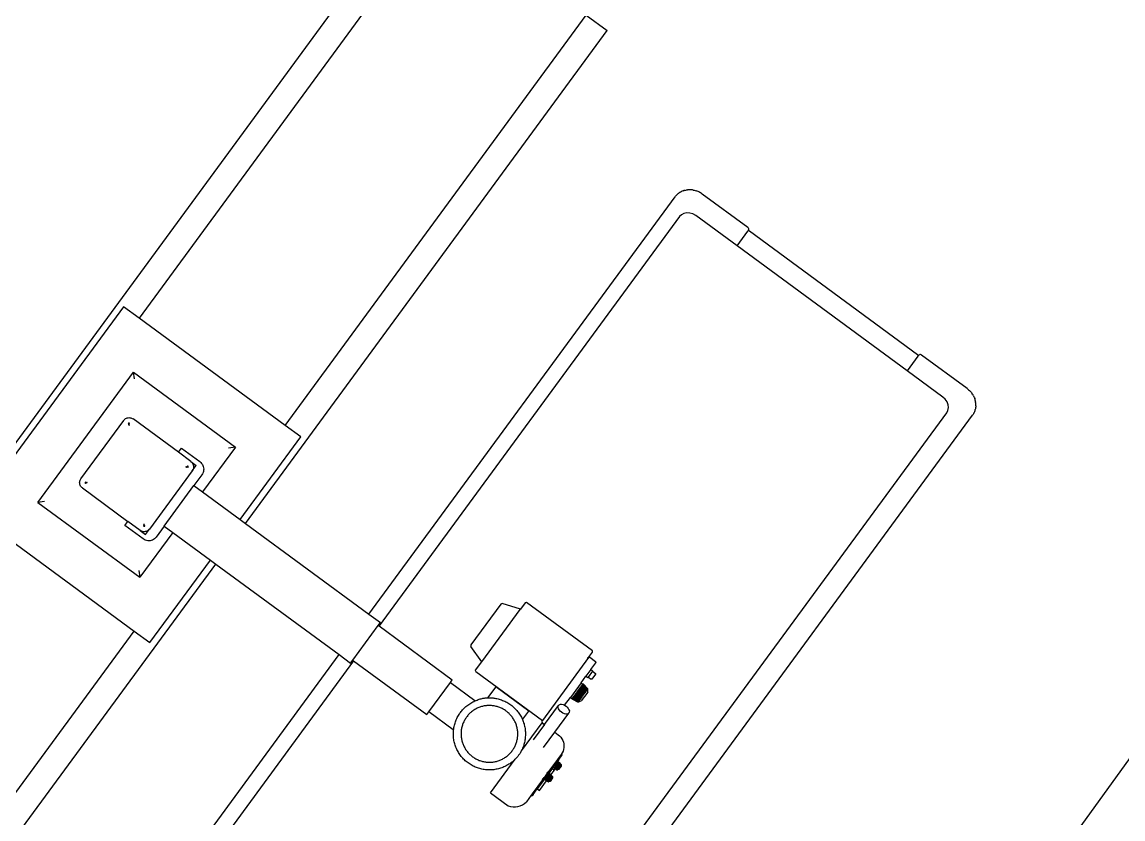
# Model space of a CAD drawing. Header units: metres. Extents: x 141303 to 146299, y 125960 to 127091.
# Drawn here: x 144688.399 to 144690.461, y 126055.699 to 126057.191 of the extents above; entities that cross this region are included whole.
import ezdxf

# ---------------------------------------------------------------- set-up
doc = ezdxf.new("R2010")
doc.units = ezdxf.units.M
doc.header["$MEASUREMENT"] = 0
doc.layers.add('Edges', color=7, linetype='Continuous')
doc.layers.add('FURNITURE', color=6, linetype='Continuous')
doc.layers.add('NVMI_WALL', color=7, linetype='Continuous', lineweight=30)

# ---------------------------------------------------------------- blocks, each defined once
blk = doc.blocks.new('X-ray Table pl')
at = {"layer": 'Edges'}
for p, q in [((2829.5, 1436.6), (814.1, 1436.6)), ((1829.5, 1423.5), (1328.5, 1423.5)), ((1829.5, 1385.5), (1829.5, 1423.5)), ((1328.5, 1385.5), (1328.5, 1029.5)), ((2829.5, 1385.5), (1829.5, 1385.5)), ((1829.5, 1029.5), (1829.5, 1385.5)), ((1420.3, 1331.7), (1737.7, 1331.7)), ((1420.3, 1331.7), (1420.3, 1083.2)), ((1429.8, 1322.2), (1420.3, 1331.7)), ((1728.1, 1322.2), (1737.7, 1331.7)), ((1737.7, 1331.7), (1737.7, 1083.2)), ((1494.9, 1277.9), (1495, 1279.7)), ((1494.9, 1277.9), (1494.9, 1167.2)), ((1495, 1279.7), (1495.3, 1281.3)), ((1495.3, 1281.3), (1495.9, 1282.9)), ((1495.9, 1282.9), (1496.6, 1284.5)), ((1496.6, 1284.5), (1497.6, 1285.9)), ((1497.6, 1285.9), (1498.7, 1287.2)), ((1498.7, 1287.2), (1500, 1288.3)), ((1500, 1288.3), (1501.4, 1289.3)), ((1501.4, 1289.3), (1502.9, 1290)), ((1502.9, 1290), (1504.6, 1290.6)), ((1504.6, 1290.6), (1506.2, 1290.9)), ((1505.7, 1278.6), (1505.6, 1278.3)), ((1505.6, 1278.3), (1507.4, 1278)), ((1505.8, 1278.8), (1505.7, 1278.6)), ((1505.9, 1279.1), (1505.8, 1278.8)), ((1506.1, 1279.4), (1505.9, 1279.1)), ((1506.3, 1279.6), (1506.1, 1279.4)), ((1506.2, 1290.9), (1507.9, 1291)), ((1506.5, 1279.8), (1506.3, 1279.6)), ((1506.8, 1280), (1506.5, 1279.8)), ((1507, 1280.1), (1506.8, 1280)), ((1507.3, 1280.2), (1507, 1280.1)), ((1507.6, 1280.3), (1507.3, 1280.2)), ((1507.4, 1277.5), (1507.4, 1278)), ((1507.4, 1278), (1507.9, 1277.9)), ((1507.4, 1277.5), (1508, 1277.5)), ((1507.9, 1278.4), (1507.6, 1280.3)), ((1507.9, 1291), (1650, 1291)), ((1507.9, 1278.4), (1508.3, 1278.5)), ((1507.9, 1277.9), (1507.9, 1278.4)), ((1507.9, 1277.9), (1508.4, 1277.9)), ((1508, 1277.5), (1507.9, 1277.9)), ((1508.1, 1276.6), (1508, 1277.5)), ((1508, 1277.5), (1508.3, 1277.5)), ((1508.1, 1276.6), (1508.4, 1276.6)), ((1508.3, 1278.5), (1508.4, 1277.9)), ((1508.3, 1277.5), (1508.4, 1277.5)), ((1508.4, 1277.9), (1509.3, 1277.8)), ((1508.4, 1277.5), (1509.3, 1277.5)), ((1508.4, 1276.6), (1509.3, 1276.6)), ((1509.3, 1277.5), (1509.3, 1277.8)), ((1509.3, 1276.6), (1509.3, 1277.5)), ((1648.6, 1277.8), (1649.6, 1277.9)), ((1648.6, 1277.8), (1648.6, 1277.5)), ((1648.6, 1277.5), (1648.6, 1276.6)), ((1648.6, 1276.6), (1649.5, 1276.6)), ((1649.6, 1277.5), (1649.5, 1276.6)), ((1649.5, 1276.6), (1649.8, 1276.6)), ((1649.6, 1278.5), (1649.6, 1277.9)), ((1649.6, 1278.5), (1650.1, 1278.4)), ((1649.6, 1277.9), (1650, 1277.9)), ((1649.6, 1277.9), (1649.6, 1277.6)), ((1649.6, 1277.6), (1649.6, 1277.5)), ((1649.9, 1277.5), (1649.8, 1276.6)), ((1650, 1277.9), (1649.9, 1277.5)), ((1650.5, 1277.5), (1649.9, 1277.5)), ((1650, 1291), (1651.7, 1290.9)), ((1650.1, 1278.4), (1650, 1277.9)), ((1650, 1277.9), (1650.5, 1278)), ((1650.3, 1280.3), (1650.1, 1278.4)), ((1650.6, 1280.2), (1650.3, 1280.3)), ((1650.5, 1278), (1652.3, 1278.3)), ((1650.5, 1278), (1650.5, 1277.5)), ((1650.9, 1280.1), (1650.6, 1280.2)), ((1651.2, 1280), (1650.9, 1280.1)), ((1651.4, 1279.8), (1651.2, 1280)), ((1651.7, 1279.6), (1651.4, 1279.8)), ((1651.7, 1290.9), (1653.4, 1290.6)), ((1651.9, 1279.4), (1651.7, 1279.6)), ((1652, 1279.1), (1651.9, 1279.4)), ((1652.2, 1278.8), (1652, 1279.1)), ((1652.3, 1278.6), (1652.2, 1278.8)), ((1652.3, 1278.3), (1652.3, 1278.6)), ((1653.4, 1290.6), (1655, 1290)), ((1655, 1290), (1656.5, 1289.3)), ((1656.5, 1289.3), (1657.9, 1288.3)), ((1657.9, 1288.3), (1659.2, 1287.2)), ((1659.2, 1287.2), (1660.4, 1285.9)), ((1660.4, 1285.9), (1661.3, 1284.5)), ((1661.3, 1284.5), (1662.1, 1282.9)), ((1662.1, 1282.9), (1662.6, 1281.3)), ((1662.6, 1281.3), (1662.9, 1279.7)), ((1662.9, 1279.7), (1663.1, 1277.9)), ((1663.1, 1167.2), (1663.1, 1277.9)), ((1484.8, 1167.2), (1494.9, 1167.2)), ((1484.8, 1122.4), (1484.8, 1167.2)), ((1494.9, 1137), (1494.9, 1167.2)), ((1663.1, 1167.2), (1673.2, 1167.2)), ((1663.1, 1137), (1663.1, 1167.2)), ((1673.2, 1167.2), (1673.2, 1122.4)), ((1495, 1135.3), (1494.9, 1137)), ((1494.9, 1137), (1494.9, 1123.9)), ((1495.3, 1133.6), (1495, 1135.3)), ((1495.9, 1132), (1495.3, 1133.6)), ((1496.6, 1130.5), (1495.9, 1132)), ((1497.6, 1129.1), (1496.6, 1130.5)), ((1498.7, 1127.8), (1497.6, 1129.1)), ((1500, 1126.6), (1498.7, 1127.8)), ((1501.4, 1125.7), (1500, 1126.6)), ((1502.9, 1124.9), (1501.4, 1125.7)), ((1504.6, 1124.4), (1502.9, 1124.9)), ((1507.4, 1136.9), (1505.6, 1136.7)), ((1505.6, 1136.7), (1505.7, 1136.4)), ((1505.7, 1136.4), (1505.8, 1136.1)), ((1505.8, 1136.1), (1505.9, 1135.8)), ((1505.9, 1135.8), (1506.1, 1135.6)), ((1506.1, 1135.6), (1506.3, 1135.3)), ((1506.3, 1135.3), (1506.5, 1135.1)), ((1506.5, 1135.1), (1506.8, 1135)), ((1506.8, 1135), (1507, 1134.8)), ((1507, 1134.8), (1507.3, 1134.7)), ((1507.3, 1134.7), (1507.6, 1134.7)), ((1507.4, 1136.9), (1507.4, 1137.4)), ((1507.4, 1137.4), (1508, 1137.4)), ((1507.9, 1137), (1507.4, 1136.9)), ((1507.6, 1134.7), (1507.9, 1136.5)), ((1507.9, 1137), (1508, 1137.4)), ((1508.4, 1137.1), (1507.9, 1137)), ((1507.9, 1136.5), (1507.9, 1137)), ((1508.3, 1136.5), (1507.9, 1136.5)), ((1508, 1137.4), (1508.1, 1138.4)), ((1508.4, 1138.4), (1508.1, 1138.4)), ((1508.3, 1136.5), (1508.4, 1137.1)), ((1509.3, 1138.4), (1508.4, 1138.4)), ((1508.4, 1137.4), (1508.4, 1138.4)), ((1508.4, 1137.3), (1508.4, 1137.4)), ((1508.4, 1137.1), (1508.4, 1137.3)), ((1509.3, 1137.2), (1508.4, 1137.1)), ((1509.3, 1137.5), (1509.3, 1138.4)), ((1509.3, 1137.2), (1509.3, 1137.5)), ((1649.5, 1138.4), (1648.6, 1138.4)), ((1648.6, 1138.4), (1648.6, 1137.5)), ((1648.6, 1137.5), (1648.6, 1137.2)), ((1649.6, 1137.1), (1648.6, 1137.2)), ((1649.8, 1138.4), (1649.5, 1138.4)), ((1649.6, 1137.4), (1649.6, 1137.3)), ((1649.7, 1137.4), (1649.6, 1137.4)), ((1649.6, 1137.3), (1649.6, 1137.1)), ((1649.6, 1137.1), (1649.6, 1136.5)), ((1650, 1137), (1649.6, 1137.1)), ((1650.1, 1136.5), (1649.6, 1136.5)), ((1649.9, 1137.4), (1649.7, 1137.4)), ((1649.8, 1138.4), (1649.9, 1137.4)), ((1650.5, 1137.4), (1649.9, 1137.4)), ((1649.9, 1137.4), (1650, 1137)), ((1650, 1137), (1650.1, 1136.5)), ((1650.5, 1136.9), (1650, 1137)), ((1650.1, 1136.5), (1650.3, 1134.7)), ((1650.3, 1134.7), (1650.6, 1134.7)), ((1650.5, 1137.4), (1650.5, 1136.9)), ((1652.3, 1136.7), (1650.5, 1136.9)), ((1650.6, 1134.7), (1650.9, 1134.8)), ((1650.9, 1134.8), (1651.2, 1135)), ((1651.2, 1135), (1651.4, 1135.1)), ((1651.4, 1135.1), (1651.7, 1135.3)), ((1651.7, 1135.3), (1651.9, 1135.6)), ((1651.9, 1135.6), (1652, 1135.8)), ((1652, 1135.8), (1652.2, 1136.1)), ((1652.2, 1136.1), (1652.3, 1136.4)), ((1652.3, 1136.4), (1652.3, 1136.7)), ((1655, 1124.9), (1653.4, 1124.4)), ((1656.5, 1125.7), (1655, 1124.9)), ((1657.9, 1126.6), (1656.5, 1125.7)), ((1659.2, 1127.8), (1657.9, 1126.6)), ((1660.4, 1129.1), (1659.2, 1127.8)), ((1661.3, 1130.5), (1660.4, 1129.1)), ((1662.1, 1132), (1661.3, 1130.5)), ((1662.6, 1133.6), (1662.1, 1132)), ((1662.9, 1135.3), (1662.6, 1133.6)), ((1663.1, 1137), (1662.9, 1135.3)), ((1663.1, 1137), (1663.1, 1123.9)), ((1484.9, 1120), (1484.8, 1122.4)), ((1485.4, 1117.6), (1484.9, 1120)), ((1486.2, 1115.3), (1485.4, 1117.6)), ((1487.3, 1113.2), (1486.2, 1115.3)), ((1488.6, 1111.2), (1487.3, 1113.2)), ((1490.2, 1109.3), (1488.6, 1111.2)), ((1492, 1107.8), (1490.2, 1109.3)), ((1494, 1106.4), (1492, 1107.8)), ((1496.2, 1105.3), (1494, 1106.4)), ((1494.9, 1123.9), (1507.9, 1123.9)), ((1498.5, 1104.6), (1496.2, 1105.3)), ((1500.8, 1104.1), (1498.5, 1104.6)), ((1503.2, 1103.9), (1500.8, 1104.1)), ((1529.5, 1103.9), (1503.2, 1103.9)), ((1506.2, 1124.1), (1504.6, 1124.4)), ((1507.9, 1123.9), (1506.2, 1124.1)), ((1650, 1123.9), (1507.9, 1123.9)), ((1529.5, 1103.9), (1628.4, 1103.9)), ((1529.5, 1103.9), (1529.5, 1083.2)), ((1654.7, 1103.9), (1628.4, 1103.9)), ((1628.4, 1103.9), (1628.4, 1083.2)), ((1651.7, 1124.1), (1650, 1123.9)), ((1650, 1123.9), (1663.1, 1123.9)), ((1653.4, 1124.4), (1651.7, 1124.1)), ((1657.1, 1104.1), (1654.7, 1103.9)), ((1659.5, 1104.6), (1657.1, 1104.1)), ((1661.8, 1105.3), (1659.5, 1104.6)), ((1663.9, 1106.4), (1661.8, 1105.3)), ((1665.9, 1107.8), (1663.9, 1106.4)), ((1667.7, 1109.3), (1665.9, 1107.8)), ((1669.3, 1111.2), (1667.7, 1109.3)), ((1670.7, 1113.2), (1669.3, 1111.2)), ((1671.7, 1115.3), (1670.7, 1113.2)), ((1672.5, 1117.6), (1671.7, 1115.3)), ((1673, 1120), (1672.5, 1117.6)), ((1673.2, 1122.4), (1673, 1120)), ((1429.8, 1092.8), (1420.3, 1083.2)), ((1529.5, 1083.2), (1420.3, 1083.2)), ((1529.5, 1083.2), (1529.5, 991.4)), ((1737.7, 1083.2), (1628.4, 1083.2)), ((1628.4, 1083.2), (1628.4, 991.4)), ((1737.7, 1083.2), (1728.1, 1092.8)), ((814.1, 1029.5), (1328.5, 1029.5)), ((1328.5, 1029.5), (1328.5, 991.4)), ((1829.5, 1029.5), (2829.5, 1029.5)), ((1829.5, 991.4), (1829.5, 1029.5)), ((2829.5, 1029.5), (2829.5, 978.3)), ((814.1, 978.3), (1529.5, 978.3)), ((1328.5, 991.4), (1529.5, 991.4)), ((1529.5, 991.4), (1529.5, 978.3)), ((1529.5, 978.3), (1529.5, 677.6)), ((1628.4, 991.4), (1829.5, 991.4)), ((1628.4, 991.4), (1628.4, 978.3)), ((1628.4, 978.3), (2829.5, 978.3)), ((1628.4, 978.3), (1628.4, 677.6)), ((717.4, 677.6), (1529.5, 677.6)), ((1529.5, 677.6), (1529.5, 649.6)), ((1628.4, 677.6), (2644.9, 677.6)), ((1628.4, 677.6), (1628.4, 649.6)), ((2646.7, 677.5), (2644.9, 677.6)), ((2648.5, 677.4), (2646.7, 677.5)), ((2650.3, 677.2), (2648.5, 677.4)), ((2652, 676.8), (2650.3, 677.2)), ((2652, 676.8), (2653.7, 676.4)), ((2653.7, 676.4), (2655.5, 675.9)), ((2657.2, 675.3), (2655.5, 675.9)), ((2658.8, 674.6), (2657.2, 675.3)), ((2660.4, 673.8), (2658.8, 674.6)), ((2662, 672.9), (2660.4, 673.8)), ((2663.6, 671.9), (2662, 672.9)), ((2663.6, 671.9), (2665.1, 670.9)), ((2666.5, 669.8), (2665.1, 670.9)), ((1529.5, 649.6), (1536.6, 649.6)), ((1536.6, 649.6), (1536.6, 647.5)), ((1536.6, 649.6), (1621.4, 649.6)), ((1621.4, 649.6), (1621.4, 647.5)), ((1621.4, 649.6), (1628.4, 649.6)), ((2666.5, 669.8), (2667.9, 668.6)), ((2667.9, 668.6), (2669.3, 667.3)), ((2669.3, 667.3), (2670.6, 665.9)), ((2671.8, 664.5), (2670.6, 665.9)), ((2673, 663), (2671.8, 664.5)), ((2674, 661.5), (2673, 663)), ((2675.1, 659.9), (2674, 661.5)), ((2676, 658.3), (2675.1, 659.9)), ((2676.9, 656.6), (2676, 658.3)), ((2676.9, 656.6), (2677.7, 654.8)), ((2677.7, 654.8), (2678.4, 653)), ((2678.4, 653), (2679.1, 651.2)), ((2679.6, 649.4), (2679.1, 651.2)), ((2680.1, 647.5), (2679.6, 649.4)), ((1536.6, 647.5), (735.3, 647.5)), ((1536.6, 647.5), (1536.6, 469.1)), ((2618.9, 647.5), (1621.4, 647.5)), ((1621.4, 647.5), (1621.4, 469.1)), ((2624.2, 646.7), (2618.9, 647.5)), ((2629.1, 644.3), (2624.2, 646.7)), ((2633.4, 640.4), (2629.1, 644.3)), ((2636.6, 635.4), (2633.4, 640.4)), ((2638.7, 629.5), (2636.6, 635.4)), ((2639.4, 623.2), (2638.7, 629.5)), ((2680.5, 645.6), (2680.1, 647.5)), ((2680.8, 643.6), (2680.5, 645.6)), ((2681, 641.7), (2680.8, 643.6)), ((2681.1, 639.8), (2681, 641.7)), ((2681.1, 639.8), (2681.2, 637.8)), ((2681.2, 526.9), (2681.2, 637.8)), ((2639.4, 522.4), (2639.4, 623.2)), ((2639.4, 522.4), (2675, 522.4)), ((2639.4, 107.7), (2639.4, 522.4)), ((2675.6, 522.4), (2675, 522.4)), ((2677.1, 522.4), (2675, 522.4)), ((2676.1, 522.1), (2675.6, 522.4)), ((2676.5, 521.8), (2676.1, 522.1)), ((2676.8, 521.3), (2676.5, 521.8)), ((2677, 520.8), (2676.8, 521.3)), ((2677.1, 520.2), (2677, 520.8)), ((2677.1, 522.4), (2678.1, 522.6)), ((2677.1, 110), (2677.1, 520.2)), ((2678.1, 522.6), (2679.1, 523.1)), ((2679.1, 523.1), (2680, 523.8)), ((2680, 523.8), (2680.6, 524.7)), ((2680.6, 524.7), (2681, 525.8)), ((2681, 525.8), (2681.2, 526.9)), ((1684.2, 443.4), (1695.5, 478.5)), ((1698, 480.2), (1695.5, 478.5)), ((1797.6, 480.2), (1698, 480.2)), ((1800.2, 478.5), (1797.6, 480.2)), ((1812.4, 443.4), (1800.2, 478.5)), ((1536.6, 469.1), (1543, 469.1)), ((1543, 469.1), (1615, 469.1)), ((1543, 409.4), (1543, 469.1)), ((1615, 469.1), (1614.6, 409.4)), ((1615, 469.1), (1621.4, 469.1)), ((1661.7, 441.8), (1663.6, 443.4)), ((1661.7, 441.8), (1661.7, 279.1)), ((1663.6, 443.4), (1684.2, 443.4)), ((1684.2, 443.4), (1811.1, 443.4)), ((1811.1, 443.4), (1812.4, 443.4)), ((1827.9, 443.4), (1812.4, 443.4)), ((1829.9, 441.7), (1827.9, 443.4)), ((1829.9, 280.8), (1829.9, 441.7)), ((1660.8, 392.2), (1633.9, 392.2)), ((1660.8, 311.6), (1660.8, 392.2)), ((1640.8, 311.6), (1660.8, 311.6)), ((1486.7, 277.2), (1568.4, 277.2)), ((1486.7, 277.2), (1486.7, 233.9)), ((1657.4, 277.2), (1589.1, 277.2)), ((1657.4, 271.1), (1620.1, 271.1)), ((1657.4, 277.2), (1657.4, 271.1)), ((1658, 271.1), (1657.4, 271.1)), ((1660, 279.1), (1658, 277.4)), ((1658, 277.4), (1658, 271.1)), ((1658, 271.1), (1704.3, 271.1)), ((1661.7, 279.1), (1660, 279.1)), ((1814.8, 279.1), (1661.7, 279.1)), ((1696.7, 258.4), (1697, 261.7)), ((1697, 261.7), (1697.7, 264.8)), ((1697.7, 264.8), (1698.9, 267.4)), ((1698.9, 267.4), (1700.5, 269.4)), ((1700.5, 269.4), (1702.3, 270.7)), ((1702.3, 270.7), (1704.3, 271.1)), ((1704.3, 271.1), (1706.2, 270.7)), ((1706.2, 270.7), (1708.1, 269.4)), ((1708.1, 269.4), (1709.6, 267.4)), ((1709.6, 267.4), (1710.8, 264.8)), ((1710.8, 264.8), (1711.6, 261.7)), ((1711.6, 261.7), (1730.7, 261.7)), ((1711.6, 261.7), (1711.8, 258.4)), ((1730.7, 261.7), (1730.7, 257.5)), ((1766.3, 261.7), (1730.7, 261.7)), ((1766.3, 261.7), (1782.4, 261.7)), ((1766.3, 261.7), (1766.3, 257.5)), ((1782.4, 261.7), (1782.4, 257.1)), ((1799, 261.7), (1782.4, 261.7)), ((1799, 261.7), (1814.8, 261.7)), ((1799, 261.7), (1799, 257.1)), ((1813.1, 280.8), (1815.1, 279.1)), ((1816.8, 277.4), (1814.8, 279.1)), ((1816.8, 263.4), (1814.8, 261.7)), ((1815.1, 279.1), (1827.9, 279.1)), ((1816.8, 277.4), (1816.8, 263.4)), ((1827.9, 279.1), (1829.9, 280.8)), ((1620.1, 245.7), (1657.4, 245.7)), ((1657.4, 245.7), (1657.4, 237.5)), ((1657.4, 245.7), (1704.3, 245.7)), ((1697, 255.2), (1696.7, 258.4)), ((1697.7, 252.1), (1697, 255.2)), ((1698.9, 249.5), (1697.7, 252.1)), ((1700.5, 247.4), (1698.9, 249.5)), ((1702.3, 246.2), (1700.5, 247.4)), ((1704.3, 245.7), (1702.3, 246.2)), ((1706.2, 246.2), (1704.3, 245.7)), ((1708.1, 247.4), (1706.2, 246.2)), ((1709.6, 249.5), (1708.1, 247.4)), ((1710.8, 252.1), (1709.6, 249.5)), ((1711.6, 255.2), (1710.8, 252.1)), ((1711.8, 258.4), (1711.6, 255.2)), ((1729.9, 257.4), (1732.3, 243.7)), ((1730, 257.4), (1729.9, 257.4)), ((1730.3, 257.4), (1730, 257.4)), ((1730, 257.4), (1732.4, 243.7)), ((1730.7, 257.5), (1730.3, 257.4)), ((1730.3, 257.4), (1732.6, 243.7)), ((1730.8, 257.5), (1730.7, 257.5)), ((1731, 257.5), (1730.7, 257.4)), ((1730.7, 257.4), (1733, 243.8)), ((1731, 257.5), (1730.8, 257.5)), ((1731, 257.5), (1731, 257.5)), ((1731.5, 257.5), (1731, 257.5)), ((1731.5, 257.5), (1731, 257.5)), ((1731.3, 257.4), (1731, 257.5)), ((1732, 257.5), (1731.3, 257.4)), ((1731.3, 257.4), (1733.5, 243.7)), ((1732, 257.5), (1731.5, 257.5)), ((1732, 257.5), (1733.4, 249.2)), ((1732.8, 257.5), (1732, 257.5)), ((1732.8, 257.5), (1732.1, 257.4)), ((1733, 257.4), (1732.1, 257.4)), ((1732.1, 257.4), (1733.4, 249.2)), ((1732.3, 243.7), (1732.4, 243.7)), ((1732.4, 243.7), (1732.6, 243.7)), ((1733, 243.8), (1732.6, 243.7)), ((1733, 243.7), (1732.6, 243.7)), ((1733.7, 257.5), (1732.8, 257.5)), ((1733.7, 257.5), (1733, 257.4)), ((1733, 257.4), (1735, 243.7)), ((1733, 243.8), (1733, 243.7)), ((1733, 243.7), (1733.2, 243.7)), ((1733.2, 243.7), (1737.7, 240.4)), ((1733.2, 243.7), (1733.5, 243.7)), ((1733.4, 249.2), (1734.2, 243.8)), ((1734.2, 243.8), (1733.5, 243.7)), ((1733.7, 257.5), (1735.7, 243.8)), ((1734.7, 257.5), (1733.7, 257.5)), ((1734.7, 257.5), (1734.1, 257.4)), ((1734.1, 257.4), (1736, 243.7)), ((1735.3, 257.4), (1734.1, 257.4)), ((1734.2, 243.8), (1734.2, 243.7)), ((1734.2, 243.7), (1735, 243.7)), ((1735.9, 257.5), (1734.7, 257.5)), ((1735.7, 243.8), (1735, 243.7)), ((1735.9, 257.5), (1735.3, 257.4)), ((1735.3, 257.4), (1737, 243.7)), ((1735.9, 257.5), (1737.6, 243.8)), ((1737.2, 257.5), (1735.9, 257.5)), ((1736, 243.7), (1737, 243.7)), ((1737.2, 257.5), (1736.7, 257.4)), ((1736.7, 257.4), (1738.2, 243.7)), ((1738.1, 257.4), (1736.7, 257.4)), ((1737.6, 243.8), (1737, 243.7)), ((1738.6, 257.5), (1737.2, 257.5)), ((1759.3, 240.4), (1737.7, 240.4)), ((1738.6, 257.5), (1738.1, 257.4)), ((1738.1, 257.4), (1739.4, 243.7)), ((1738.2, 243.7), (1739.4, 243.7)), ((1738.6, 257.5), (1739.9, 243.8)), ((1740.1, 257.5), (1738.6, 257.5)), ((1739.9, 243.8), (1739.4, 243.7)), ((1740.1, 257.5), (1739.8, 257.4)), ((1741.3, 257.4), (1739.8, 257.4)), ((1739.8, 257.4), (1740.9, 243.7)), ((1741.7, 257.5), (1740.1, 257.5)), ((1740.9, 243.7), (1742.2, 243.7)), ((1741.7, 257.5), (1741.3, 257.4)), ((1741.3, 257.4), (1742.2, 243.7)), ((1741.7, 257.5), (1742.6, 243.8)), ((1743.3, 257.5), (1741.7, 257.5)), ((1742.6, 243.8), (1742.2, 243.7)), ((1743.3, 257.5), (1743.1, 257.4)), ((1744.8, 257.4), (1743.1, 257.4)), ((1743.1, 257.4), (1743.8, 243.7)), ((1745, 257.5), (1743.3, 257.5)), ((1743.8, 243.7), (1745.3, 243.7)), ((1745, 257.5), (1744.8, 257.4)), ((1744.8, 257.4), (1745.3, 243.7)), ((1745, 257.5), (1745.5, 243.8)), ((1746.7, 257.5), (1745, 257.5)), ((1745.5, 243.8), (1745.3, 243.7)), ((1748.5, 257.5), (1746.7, 257.5)), ((1746.7, 257.5), (1746.7, 257.4)), ((1748.4, 257.4), (1746.7, 257.4)), ((1746.7, 257.4), (1746.9, 243.7)), ((1746.9, 243.7), (1748.4, 243.7)), ((1748.5, 257.5), (1748.4, 257.4)), ((1748.4, 257.4), (1748.5, 243.8)), ((1748.5, 243.8), (1748.4, 243.7)), ((1750.2, 257.5), (1748.5, 257.5)), ((1750.2, 257.5), (1750, 243.8)), ((1750, 243.8), (1750.1, 243.7)), ((1750.3, 257.4), (1750.1, 243.7)), ((1750.1, 243.7), (1751.6, 243.7)), ((1751.9, 257.5), (1750.2, 257.5)), ((1750.2, 257.5), (1750.3, 257.4)), ((1752.1, 257.4), (1750.3, 257.4)), ((1752.1, 257.4), (1751.6, 243.7)), ((1751.9, 257.5), (1752.1, 257.4)), ((1753.6, 257.5), (1751.9, 257.5)), ((1753.6, 257.5), (1753, 243.8)), ((1753, 243.8), (1753.2, 243.7)), ((1753.9, 257.4), (1753.2, 243.7)), ((1753.2, 243.7), (1754.6, 243.7)), ((1755.3, 257.5), (1753.6, 257.5)), ((1753.6, 257.5), (1753.9, 257.4)), ((1755.6, 257.4), (1753.9, 257.4)), ((1755.6, 257.4), (1754.6, 243.7)), ((1756.9, 257.5), (1755.3, 257.5)), ((1755.3, 257.5), (1755.6, 257.4)), ((1756.9, 257.5), (1755.7, 243.8)), ((1755.7, 243.8), (1756.1, 243.7)), ((1757.3, 257.4), (1756.1, 243.7)), ((1756.1, 243.7), (1757.4, 243.7)), ((1758.4, 257.5), (1756.9, 257.5)), ((1756.9, 257.5), (1757.3, 257.4)), ((1758.8, 257.4), (1757.3, 257.4)), ((1758.8, 257.4), (1757.4, 243.7)), ((1759.8, 257.5), (1758.3, 243.8)), ((1758.3, 243.8), (1758.8, 243.7)), ((1759.8, 257.5), (1758.4, 257.5)), ((1758.4, 257.5), (1758.8, 257.4)), ((1760.3, 257.4), (1758.8, 243.7)), ((1759.9, 243.7), (1758.8, 243.7)), ((1759.3, 240.4), (1763.8, 243.7)), ((1761.1, 257.5), (1759.8, 257.5)), ((1759.8, 257.5), (1760.3, 257.4)), ((1761.6, 257.4), (1759.9, 243.7)), ((1761.6, 257.4), (1760.3, 257.4)), ((1762.2, 257.5), (1760.4, 243.8)), ((1760.4, 243.8), (1761, 243.7)), ((1762.9, 257.4), (1761, 243.7)), ((1761, 243.7), (1761.9, 243.7)), ((1762.2, 257.5), (1761.1, 257.5)), ((1761.1, 257.5), (1761.6, 257.4)), ((1763.9, 257.4), (1761.9, 243.7)), ((1764.2, 257.5), (1762.1, 243.8)), ((1762.1, 243.8), (1762.8, 243.7)), ((1763.3, 257.5), (1762.2, 257.5)), ((1762.2, 257.5), (1762.9, 257.4)), ((1764.9, 257.4), (1762.8, 243.7)), ((1762.8, 243.7), (1763.4, 243.7)), ((1763.9, 257.4), (1762.9, 257.4)), ((1764.2, 257.5), (1763.3, 257.5)), ((1763.3, 257.5), (1763.9, 257.4)), ((1765.6, 257.4), (1763.4, 243.8)), ((1763.4, 243.8), (1763.8, 243.7)), ((1763.4, 243.8), (1763.4, 243.7)), ((1763.8, 243.7), (1764, 243.7)), ((1763.8, 243.7), (1763.8, 243.7)), ((1766.3, 257.4), (1764, 243.7)), ((1764, 243.7), (1764.4, 243.7)), ((1764.9, 257.5), (1764.2, 257.5)), ((1764.2, 257.5), (1764.9, 257.4)), ((1766.7, 257.4), (1764.4, 243.7)), ((1764.6, 243.7), (1764.4, 243.7)), ((1764.4, 243.7), (1764.6, 243.7)), ((1764.4, 243.7), (1764.4, 243.7)), ((1767, 257.4), (1764.6, 243.7)), ((1764.6, 243.7), (1764.7, 243.7)), ((1767.1, 257.4), (1764.7, 243.7)), ((1765.5, 257.5), (1764.9, 257.5)), ((1765.5, 257.5), (1764.9, 257.4)), ((1764.9, 257.5), (1765.5, 257.5)), ((1765.5, 257.5), (1765.5, 257.5)), ((1765.9, 257.5), (1765.5, 257.5)), ((1765.5, 257.5), (1766.3, 257.4)), ((1765.6, 257.4), (1765.5, 257.5)), ((1766.2, 257.5), (1765.9, 257.5)), ((1765.9, 257.5), (1766.2, 257.5)), ((1766.2, 257.5), (1766.2, 257.5)), ((1766.2, 257.5), (1766.3, 257.5)), ((1766.2, 257.5), (1766.3, 257.5)), ((1766.3, 257.5), (1766.7, 257.4)), ((1766.7, 257.4), (1766.3, 257.4)), ((1766.7, 257.4), (1767, 257.4)), ((1767.1, 257.4), (1767, 257.4)), ((1782.4, 257.1), (1783.6, 257.1)), ((1783.6, 257.1), (1783.6, 249.5)), ((1797.7, 257.1), (1783.6, 257.1)), ((1784.6, 248.6), (1783.6, 249.5)), ((1796.8, 248.6), (1784.6, 248.6)), ((1797.7, 249.5), (1796.8, 248.6)), ((1797.7, 257.1), (1797.7, 249.5)), ((1797.7, 257.1), (1799, 257.1)), ((1649.3, 218), (1646.6, 215.6)), ((1651.7, 220.7), (1649.3, 218)), ((1653.7, 223.7), (1651.7, 220.7)), ((1655.3, 226.9), (1653.7, 223.7)), ((1656.4, 230.3), (1655.3, 226.9)), ((1657.1, 233.9), (1656.4, 230.3)), ((1657.4, 237.5), (1657.1, 233.9)), ((1530.6, 209.9), (1514.2, 209.9)), ((1530.6, 209.9), (1530.6, 207.7)), ((1533.7, 209.9), (1530.6, 209.9)), ((1533.7, 207.7), (1530.6, 207.7)), ((1533.7, 209.9), (1533.7, 207.7)), ((1567.7, 209.9), (1533.7, 209.9)), ((1533.7, 207.7), (1547.3, 207.7)), ((1547.3, 207.7), (1547.3, 202.4)), ((1567.7, 207.7), (1547.3, 207.7)), ((1547.3, 202.4), (1571.2, 202.4)), ((1567.7, 209.9), (1567.7, 207.7)), ((1567.7, 209.9), (1573.3, 209.9)), ((1570.5, 207.7), (1567.7, 207.7)), ((1569.3, 210.8), (1569.2, 210.8)), ((1569.8, 210.7), (1569.3, 210.8)), ((1569.8, 210.7), (1569.9, 210.6)), ((1569.9, 210.6), (1571.6, 210.1)), ((1571.3, 210.1), (1569.9, 210.6)), ((1570.5, 207.7), (1570.5, 207)), ((1582.2, 207.7), (1570.5, 207.7)), ((1571, 204.7), (1570.9, 204.7)), ((1570.9, 204.7), (1571.2, 202.4)), ((1570.9, 204.7), (1571.2, 202.4)), ((1570.9, 204.7), (1570.9, 204.7)), ((1571.2, 204.8), (1571, 204.7)), ((1571, 204.7), (1571.9, 197.9)), ((1571.2, 204.7), (1571, 204.7)), ((1571.2, 207), (1571.2, 204.8)), ((1571.2, 204.8), (1571.2, 204.8)), ((1571.3, 204.8), (1571.2, 204.8)), ((1571.3, 204.8), (1571.2, 204.7)), ((1571.2, 204.8), (1571.2, 204.7)), ((1571.2, 204.7), (1572.1, 197.9)), ((1571.2, 202.4), (1571.9, 197.9)), ((1571.2, 202.4), (1571.8, 197.9)), ((1571.3, 210.1), (1571.4, 210.1)), ((1571.4, 210.1), (1571.3, 210.1)), ((1571.3, 204.8), (1571.3, 204.8)), ((1571.5, 204.8), (1571.3, 204.8)), ((1571.4, 204.7), (1571.3, 204.8)), ((1571.4, 210.1), (1571.6, 210.1)), ((1571.5, 204.8), (1571.4, 204.7)), ((1571.4, 204.7), (1572.3, 197.9)), ((1571.7, 204.8), (1571.5, 204.8)), ((1571.6, 210.1), (1571.7, 210.1)), ((1571.7, 210.1), (1573.7, 209.9)), ((1571.7, 210.1), (1571.7, 210.1)), ((1573.3, 209.9), (1571.7, 210.1)), ((1571.7, 210.1), (1571.7, 210.1)), ((1572, 204.8), (1571.7, 204.8)), ((1571.7, 204.8), (1571.8, 204.7)), ((1572, 204.8), (1571.8, 204.7)), ((1572.1, 204.7), (1571.8, 204.7)), ((1571.8, 204.7), (1572.6, 197.9)), ((1571.9, 197.9), (1571.8, 197.9)), ((1572.1, 197.9), (1571.9, 197.9)), ((1572.1, 197.9), (1571.9, 197.9)), ((1571.9, 197.9), (1571.9, 197.9)), ((1572.4, 204.8), (1572, 204.8)), ((1572.4, 204.8), (1572.1, 204.7)), ((1572.1, 204.7), (1572.9, 197.9)), ((1572.1, 197.9), (1572.2, 197.9)), ((1574, 196.2), (1572.2, 197.9)), ((1572.2, 197.9), (1572.3, 197.9)), ((1572.6, 197.9), (1572.3, 197.9)), ((1572.4, 204.8), (1573.2, 197.9)), ((1572.8, 204.8), (1572.4, 204.8)), ((1572.8, 204.8), (1572.6, 204.7)), ((1573, 204.7), (1572.6, 204.7)), ((1572.6, 204.7), (1573.3, 197.9)), ((1572.6, 197.9), (1572.9, 197.9)), ((1572.6, 197.9), (1572.6, 197.9)), ((1573.3, 204.8), (1572.8, 204.8)), ((1573.2, 197.9), (1572.9, 197.9)), ((1573.3, 204.8), (1573, 204.7)), ((1573, 204.7), (1573.7, 197.9)), ((1573.3, 209.9), (1574, 209.9)), ((1573.3, 204.8), (1573.9, 197.9)), ((1573.8, 204.8), (1573.3, 204.8)), ((1573.3, 197.9), (1573.7, 197.9)), ((1573.8, 204.8), (1573.6, 204.7)), ((1574.2, 204.7), (1573.6, 204.7)), ((1573.6, 204.7), (1574.2, 197.9)), ((1573.7, 209.9), (1574, 209.9)), ((1573.9, 197.9), (1573.7, 197.9)), ((1574.3, 204.8), (1573.8, 204.8)), ((1574, 209.9), (1574.1, 209.9)), ((1582.6, 196.2), (1574, 196.2)), ((1574.1, 209.9), (1574.2, 209.9)), ((1581.2, 209.9), (1574.2, 209.9)), ((1574.3, 204.8), (1574.2, 204.7)), ((1574.2, 204.7), (1574.7, 197.9)), ((1574.2, 197.9), (1574.7, 197.9)), ((1574.3, 204.8), (1574.9, 197.9)), ((1574.9, 204.8), (1574.3, 204.8)), ((1574.9, 197.9), (1574.7, 197.9)), ((1574.9, 204.8), (1574.8, 204.7)), ((1574.8, 204.7), (1575.3, 197.9)), ((1575.4, 204.7), (1574.8, 204.7)), ((1575.6, 204.8), (1574.9, 204.8)), ((1575.3, 197.9), (1575.8, 197.9)), ((1575.6, 204.8), (1575.4, 204.7)), ((1575.4, 204.7), (1575.8, 197.9)), ((1575.6, 204.8), (1575.9, 197.9)), ((1576.2, 204.8), (1575.6, 204.8)), ((1575.9, 197.9), (1575.8, 197.9)), ((1576.2, 204.8), (1576.2, 204.7)), ((1576.9, 204.8), (1576.2, 204.8)), ((1576.2, 204.7), (1576.4, 197.9)), ((1576.8, 204.7), (1576.2, 204.7)), ((1576.4, 197.9), (1577, 197.9)), ((1576.9, 204.8), (1576.8, 204.7)), ((1576.8, 204.7), (1577, 197.9)), ((1576.9, 204.8), (1577.1, 197.9)), ((1577.6, 204.8), (1576.9, 204.8)), ((1577.1, 197.9), (1577, 197.9)), ((1577.6, 204.8), (1577.6, 204.7)), ((1578.3, 204.8), (1577.6, 204.8)), ((1577.6, 204.7), (1577.7, 197.9)), ((1578.3, 204.7), (1577.6, 204.7)), ((1578.3, 197.9), (1577.7, 197.9)), ((1578.3, 204.8), (1578.3, 204.7)), ((1579, 204.8), (1578.3, 204.8)), ((1578.3, 204.7), (1578.3, 197.9)), ((1578.3, 197.9), (1578.3, 197.9)), ((1579, 204.8), (1578.9, 197.9)), ((1578.9, 197.9), (1579, 197.9)), ((1579, 204.8), (1579.1, 204.7)), ((1579.7, 204.8), (1579, 204.8)), ((1579.1, 204.7), (1579, 197.9)), ((1579, 197.9), (1579.6, 197.9)), ((1579.7, 204.7), (1579.1, 204.7)), ((1579.7, 204.7), (1579.6, 197.9)), ((1579.7, 204.8), (1579.7, 204.7)), ((1580.4, 204.8), (1579.7, 204.8)), ((1580.4, 204.8), (1580.1, 197.9)), ((1580.1, 197.9), (1580.2, 197.9)), ((1580.5, 204.7), (1580.2, 197.9)), ((1580.2, 197.9), (1580.8, 197.9)), ((1580.4, 204.8), (1580.5, 204.7)), ((1581, 204.8), (1580.4, 204.8)), ((1581.1, 204.7), (1580.5, 204.7)), ((1581.1, 204.7), (1580.8, 197.9)), ((1581, 204.8), (1581.1, 204.7)), ((1581.7, 204.8), (1581, 204.8)), ((1581.2, 209.9), (1581.4, 209.9)), ((1581.7, 204.8), (1581.2, 197.9)), ((1581.2, 197.9), (1581.4, 197.9)), ((1581.4, 209.9), (1581.5, 209.9)), ((1581.8, 204.7), (1581.4, 197.9)), ((1581.4, 197.9), (1581.9, 197.9)), ((1581.8, 210), (1581.5, 209.9)), ((1581.5, 209.9), (1581.8, 209.9)), ((1581.7, 204.8), (1581.8, 204.7)), ((1582.3, 204.8), (1581.7, 204.8)), ((1581.8, 210), (1583.7, 210.1)), ((1581.8, 209.9), (1582.1, 209.9)), ((1582.4, 204.7), (1581.8, 204.7)), ((1582.4, 204.7), (1581.9, 197.9)), ((1583.7, 210.1), (1582.2, 209.9)), ((1582.2, 209.9), (1582.2, 207.7)), ((1597.9, 209.9), (1582.2, 209.9)), ((1586.5, 207.7), (1582.2, 207.7)), ((1582.8, 204.8), (1582.2, 197.9)), ((1582.2, 197.9), (1582.4, 197.9)), ((1582.3, 204.8), (1582.4, 204.7)), ((1582.8, 204.8), (1582.3, 204.8)), ((1583, 204.7), (1582.4, 197.9)), ((1582.4, 197.9), (1582.9, 197.9)), ((1584.4, 197.9), (1582.6, 196.2)), ((1583.3, 204.8), (1582.8, 204.8)), ((1582.8, 204.8), (1583, 204.7)), ((1583.6, 204.7), (1582.9, 197.9)), ((1583.6, 204.7), (1583, 204.7)), ((1583.8, 204.8), (1583.1, 197.9)), ((1583.1, 197.9), (1583.3, 197.9)), ((1583.8, 204.8), (1583.3, 204.8)), ((1583.3, 204.8), (1583.6, 204.7)), ((1584.1, 204.7), (1583.3, 197.9)), ((1583.3, 197.9), (1583.7, 197.9)), ((1583.7, 210.1), (1583.8, 210.1)), ((1583.7, 210.1), (1583.8, 210.1)), ((1584.5, 204.7), (1583.7, 197.9)), ((1583.8, 210.1), (1583.9, 210.1)), ((1584.6, 204.8), (1583.8, 197.9)), ((1584.2, 204.8), (1583.8, 204.8)), ((1583.8, 204.8), (1584.1, 204.7)), ((1583.8, 197.9), (1584, 197.9)), ((1583.9, 210.1), (1585.6, 210.7)), ((1583.9, 210.1), (1584.1, 210.1)), ((1584.9, 204.7), (1584, 197.9)), ((1584, 197.9), (1584.3, 197.9)), ((1584.1, 210.1), (1584.2, 210.1)), ((1584.2, 210.1), (1584.1, 210.1)), ((1584.5, 204.7), (1584.1, 204.7)), ((1585.6, 210.7), (1584.2, 210.1)), ((1584.6, 204.8), (1584.2, 204.8)), ((1584.2, 204.8), (1584.5, 204.7)), ((1585.2, 204.7), (1584.3, 197.9)), ((1584.3, 197.9), (1584.3, 197.9)), ((1584.3, 197.9), (1584.4, 197.9)), ((1584.5, 197.9), (1584.4, 197.9)), ((1585.4, 204.7), (1584.5, 197.9)), ((1584.5, 197.9), (1584.7, 197.9)), ((1584.9, 204.8), (1584.6, 204.8)), ((1584.6, 204.8), (1584.9, 204.7)), ((1585.6, 204.7), (1584.7, 197.9)), ((1584.8, 197.9), (1584.7, 197.9)), ((1585.4, 202.4), (1584.8, 197.9)), ((1585.4, 202.4), (1584.8, 197.9)), ((1584.8, 197.9), (1584.8, 197.9)), ((1585.1, 204.8), (1584.9, 204.8)), ((1584.9, 204.8), (1585.1, 204.7)), ((1585.1, 204.7), (1584.9, 204.7)), ((1585.3, 204.8), (1585.1, 204.8)), ((1585.1, 204.8), (1585.1, 204.7)), ((1585.1, 204.7), (1585.2, 204.7)), ((1585.4, 204.8), (1585.3, 204.8)), ((1585.4, 207), (1585.4, 204.8)), ((1585.4, 204.8), (1585.4, 204.8)), ((1585.4, 204.8), (1585.4, 204.7)), ((1585.4, 204.8), (1585.6, 204.7)), ((1585.6, 204.7), (1585.4, 204.7)), ((1585.7, 204.7), (1585.4, 202.4)), ((1585.7, 204.7), (1585.4, 202.4)), ((1585.4, 202.4), (1596.8, 202.4)), ((1585.6, 210.7), (1585.8, 210.7)), ((1585.6, 204.7), (1585.7, 204.7)), ((1585.7, 204.7), (1585.7, 204.7)), ((1586.1, 210.8), (1585.8, 210.7)), ((1586.3, 210.8), (1586.1, 210.8)), ((1586.5, 207.7), (1586.5, 207)), ((1596.8, 207.7), (1586.5, 207.7)), ((1596.8, 207.7), (1596.8, 202.4)), ((1597.9, 207.7), (1596.8, 207.7)), ((1597.9, 209.9), (1597.9, 207.7)), ((1617.7, 209.9), (1597.9, 209.9)), ((1599.2, 207.7), (1597.9, 207.7)), ((1599.2, 207.7), (1599.2, 207)), ((1615.2, 207.7), (1599.2, 207.7)), ((1599.7, 204.7), (1599.6, 204.7)), ((1599.6, 204.7), (1600.6, 197.9)), ((1599.6, 204.7), (1600.5, 197.9)), ((1599.6, 204.7), (1599.6, 204.7)), ((1599.9, 204.8), (1599.7, 204.7)), ((1599.7, 204.7), (1600.7, 197.9)), ((1599.9, 204.7), (1599.7, 204.7)), ((1599.9, 207), (1599.9, 204.8)), ((1599.9, 204.8), (1599.9, 204.8)), ((1600, 204.8), (1599.9, 204.8)), ((1600, 204.8), (1599.9, 204.7)), ((1599.9, 204.8), (1599.9, 204.7)), ((1599.9, 204.7), (1600.8, 197.9)), ((1600, 204.8), (1600, 204.8)), ((1600.2, 204.8), (1600, 204.8)), ((1600.1, 204.7), (1600, 204.8)), ((1600.2, 204.8), (1600.1, 204.7)), ((1600.1, 204.7), (1601, 197.9)), ((1600.4, 204.8), (1600.2, 204.8)), ((1600.7, 204.8), (1600.4, 204.8)), ((1600.4, 204.8), (1600.5, 204.7)), ((1600.7, 204.8), (1600.5, 204.7)), ((1600.8, 204.7), (1600.5, 204.7)), ((1600.5, 204.7), (1601.3, 197.9)), ((1600.6, 197.9), (1600.5, 197.9)), ((1600.6, 197.9), (1600.7, 197.9)), ((1601.1, 204.8), (1600.7, 204.8)), ((1600.8, 197.9), (1600.7, 197.9)), ((1600.8, 197.9), (1600.7, 197.9)), ((1601.1, 204.8), (1600.8, 204.7)), ((1600.8, 204.7), (1601.6, 197.9)), ((1600.8, 197.9), (1600.9, 197.9)), ((1602.7, 196.2), (1600.9, 197.9)), ((1600.9, 197.9), (1601, 197.9)), ((1601.3, 197.9), (1601, 197.9)), ((1601.1, 204.8), (1601.9, 197.9)), ((1601.5, 204.8), (1601.1, 204.8)), ((1601.5, 204.8), (1601.3, 204.7)), ((1601.8, 204.7), (1601.3, 204.7)), ((1601.3, 204.7), (1602, 197.9)), ((1601.3, 197.9), (1601.6, 197.9)), ((1601.3, 197.9), (1601.3, 197.9)), ((1602, 204.8), (1601.5, 204.8)), ((1601.9, 197.9), (1601.6, 197.9)), ((1602, 204.8), (1601.8, 204.7)), ((1601.8, 204.7), (1602.4, 197.9)), ((1602, 204.8), (1602.7, 197.9)), ((1602.5, 204.8), (1602, 204.8)), ((1602, 197.9), (1602.4, 197.9)), ((1602.5, 204.8), (1602.3, 204.7)), ((1602.9, 204.7), (1602.3, 204.7)), ((1602.3, 204.7), (1602.9, 197.9)), ((1602.7, 197.9), (1602.4, 197.9)), ((1603.1, 204.8), (1602.5, 204.8)), ((1611.4, 196.2), (1602.7, 196.2)), ((1603.1, 204.8), (1602.9, 204.7)), ((1602.9, 204.7), (1603.4, 197.9)), ((1602.9, 197.9), (1603.4, 197.9)), ((1603.1, 204.8), (1603.6, 197.9)), ((1603.7, 204.8), (1603.1, 204.8)), ((1603.6, 197.9), (1603.4, 197.9)), ((1603.7, 204.8), (1603.5, 204.7)), ((1603.5, 204.7), (1604, 197.9)), ((1604.2, 204.7), (1603.5, 204.7)), ((1604.3, 204.8), (1603.7, 204.8)), ((1604, 197.9), (1604.5, 197.9)), ((1604.3, 204.8), (1604.2, 204.7)), ((1604.2, 204.7), (1604.5, 197.9)), ((1604.3, 204.8), (1604.7, 197.9)), ((1605, 204.8), (1604.3, 204.8)), ((1604.7, 197.9), (1604.5, 197.9)), ((1605, 204.8), (1604.9, 204.7)), ((1604.9, 204.7), (1605.2, 197.9)), ((1605.6, 204.7), (1604.9, 204.7)), ((1605.6, 204.8), (1605, 204.8)), ((1605.2, 197.9), (1605.7, 197.9)), ((1605.6, 204.8), (1605.6, 204.7)), ((1605.6, 204.8), (1605.8, 197.9)), ((1606.3, 204.8), (1605.6, 204.8)), ((1605.6, 204.7), (1605.7, 197.9)), ((1605.8, 197.9), (1605.7, 197.9)), ((1606.3, 204.8), (1606.3, 204.7)), ((1607, 204.8), (1606.3, 204.8)), ((1606.3, 204.7), (1606.4, 197.9)), ((1607, 204.7), (1606.3, 204.7)), ((1607, 197.9), (1606.4, 197.9)), ((1607, 204.8), (1607, 204.7)), ((1607.7, 204.8), (1607, 204.8)), ((1607, 204.7), (1607, 197.9)), ((1607, 197.9), (1607, 197.9)), ((1607.7, 204.8), (1607.6, 197.9)), ((1607.6, 197.9), (1607.7, 197.9)), ((1607.7, 204.8), (1607.8, 204.7)), ((1608.4, 204.8), (1607.7, 204.8)), ((1607.8, 204.7), (1607.7, 197.9)), ((1607.7, 197.9), (1608.3, 197.9)), ((1608.5, 204.7), (1607.8, 204.7)), ((1608.5, 204.7), (1608.3, 197.9)), ((1608.4, 204.8), (1608.5, 204.7)), ((1609.1, 204.8), (1608.4, 204.8)), ((1609.1, 204.8), (1608.8, 197.9)), ((1608.8, 197.9), (1608.9, 197.9)), ((1609.2, 204.7), (1608.9, 197.9)), ((1608.9, 197.9), (1609.5, 197.9)), ((1609.1, 204.8), (1609.2, 204.7)), ((1609.8, 204.8), (1609.1, 204.8)), ((1609.9, 204.7), (1609.2, 204.7)), ((1609.9, 204.7), (1609.5, 197.9)), ((1609.8, 204.8), (1609.9, 204.7)), ((1610.4, 204.8), (1609.8, 204.8)), ((1610.4, 204.8), (1609.9, 197.9)), ((1609.9, 197.9), (1610.1, 197.9)), ((1610.6, 204.7), (1610.1, 197.9)), ((1610.1, 197.9), (1610.6, 197.9)), ((1610.4, 204.8), (1610.6, 204.7)), ((1611, 204.8), (1610.4, 204.8)), ((1611.2, 204.7), (1610.6, 197.9)), ((1611.2, 204.7), (1610.6, 204.7)), ((1611.6, 204.8), (1610.9, 197.9)), ((1610.9, 197.9), (1611.2, 197.9)), ((1611, 204.8), (1611.2, 204.7)), ((1611.6, 204.8), (1611, 204.8)), ((1611.8, 204.7), (1611.2, 197.9)), ((1611.2, 197.9), (1611.6, 197.9)), ((1613.2, 197.9), (1611.4, 196.2)), ((1612.1, 204.8), (1611.6, 204.8)), ((1611.6, 204.8), (1611.8, 204.7)), ((1612.3, 204.7), (1611.6, 197.9)), ((1612.5, 204.8), (1611.8, 197.9)), ((1612.3, 204.7), (1611.8, 204.7)), ((1611.8, 197.9), (1612.1, 197.9)), ((1612.5, 204.8), (1612.1, 204.8)), ((1612.1, 204.8), (1612.3, 204.7)), ((1612.8, 204.7), (1612.1, 197.9)), ((1612.1, 197.9), (1612.4, 197.9)), ((1613.2, 204.7), (1612.4, 197.9)), ((1613.3, 204.8), (1612.5, 197.9)), ((1613, 204.8), (1612.5, 204.8)), ((1612.5, 204.8), (1612.8, 204.7)), ((1612.5, 197.9), (1612.8, 197.9)), ((1613.6, 204.7), (1612.8, 197.9)), ((1613.2, 204.7), (1612.8, 204.7)), ((1612.8, 197.9), (1613, 197.9)), ((1613.3, 204.8), (1613, 204.8)), ((1613, 204.8), (1613.2, 204.7)), ((1613.9, 204.7), (1613, 197.9)), ((1613, 197.9), (1613, 197.9)), ((1613, 197.9), (1613.2, 197.9)), ((1614.2, 204.7), (1613.2, 197.9)), ((1613.2, 197.9), (1613.2, 197.9)), ((1613.2, 197.9), (1613.4, 197.9)), ((1613.6, 204.8), (1613.3, 204.8)), ((1613.3, 204.8), (1613.6, 204.7)), ((1614.3, 204.7), (1613.4, 197.9)), ((1613.5, 197.9), (1613.4, 197.9)), ((1614.4, 204.7), (1613.5, 197.9)), ((1614.5, 204.7), (1613.5, 197.9)), ((1613.5, 197.9), (1613.5, 197.9)), ((1613.9, 204.8), (1613.6, 204.8)), ((1613.6, 204.8), (1613.8, 204.7)), ((1613.8, 204.7), (1613.6, 204.7)), ((1613.9, 204.8), (1613.8, 204.7)), ((1613.8, 204.7), (1613.9, 204.7)), ((1614, 204.8), (1613.9, 204.8)), ((1614.1, 204.8), (1614, 204.8)), ((1614.1, 204.8), (1614.2, 204.8)), ((1614.1, 204.8), (1614.2, 204.7)), ((1614.2, 207), (1614.2, 204.8)), ((1614.2, 204.8), (1614.3, 204.7)), ((1614.3, 204.7), (1614.2, 204.7)), ((1614.3, 204.7), (1614.4, 204.7)), ((1614.5, 204.7), (1614.4, 204.7)), ((1615.2, 207.7), (1615.2, 207)), ((1617.7, 207.7), (1615.2, 207.7)), ((1617.7, 209.9), (1617.7, 207.7)), ((1629.9, 209.9), (1617.7, 209.9)), ((1617.7, 207.7), (1629.9, 207.7)), ((1633.5, 210.1), (1629.9, 209.9)), ((1629.9, 209.9), (1629.9, 207.7)), ((1637, 210.8), (1633.5, 210.1)), ((1640.4, 212), (1637, 210.8)), ((1643.6, 213.6), (1640.4, 212)), ((1646.6, 215.6), (1643.6, 213.6)), ((2676.1, 108), (2676.5, 108.4)), ((2676.5, 108.4), (2676.8, 108.8)), ((2676.8, 108.8), (2677, 109.4)), ((2677.1, 110), (2677, 109.4)), ((2675, 107.7), (2639.4, 107.7)), ((2639.4, 20.8), (2639.4, 107.7)), ((2675.6, 107.8), (2675, 107.7)), ((2677.1, 107.7), (2675, 107.7)), ((2676.1, 108), (2675.6, 107.8)), ((2678.1, 107.6), (2677.1, 107.7)), ((2679.1, 107.1), (2678.1, 107.6)), ((2680, 106.4), (2679.1, 107.1)), ((2680.6, 105.5), (2680, 106.4)), ((2681, 104.4), (2680.6, 105.5)), ((2681.2, 103.2), (2681, 104.4)), ((2681.2, -7.6), (2681.2, 103.2)), ((2629.1, -0.3), (2633.4, 3.6)), ((2633.4, 3.6), (2636.6, 8.6)), ((2636.6, 8.6), (2638.7, 14.5)), ((2638.7, 14.5), (2639.4, 20.8)), ((735.3, -3.5), (2618.9, -3.5)), ((2618.9, -3.5), (2624.2, -2.7)), ((2624.2, -2.7), (2629.1, -0.3)), ((2678.4, -22.9), (2679.1, -21)), ((2679.6, -19.2), (2679.1, -21)), ((2680.1, -17.3), (2679.6, -19.2)), ((2680.5, -15.4), (2680.1, -17.3)), ((2680.8, -13.5), (2680.5, -15.4)), ((2681, -11.5), (2680.8, -13.5)), ((2681, -11.5), (2681.1, -9.6)), ((2681.1, -9.6), (2681.2, -7.6)), ((2662, -42.7), (2660.4, -43.6)), ((2663.6, -41.8), (2662, -42.7)), ((2663.6, -41.8), (2665.1, -40.7)), ((2665.1, -40.7), (2666.5, -39.6)), ((2666.5, -39.6), (2667.9, -38.4)), ((2667.9, -38.4), (2669.3, -37.1)), ((2669.3, -37.1), (2670.6, -35.8)), ((2671.8, -34.4), (2670.6, -35.8)), ((2671.8, -34.4), (2673, -32.9)), ((2673, -32.9), (2674, -31.3)), ((2675.1, -29.7), (2674, -31.3)), ((2676, -28.1), (2675.1, -29.7)), ((2676.9, -26.4), (2676, -28.1)), ((2676.9, -26.4), (2677.7, -24.6)), ((2677.7, -24.6), (2678.4, -22.9)), ((717.4, -47.4), (2644.9, -47.4)), ((2644.9, -47.4), (2646.7, -47.4)), ((2648.5, -47.2), (2646.7, -47.4)), ((2650.3, -47), (2648.5, -47.2)), ((2650.3, -47), (2652, -46.7)), ((2652, -46.7), (2653.7, -46.2)), ((2653.7, -46.2), (2655.5, -45.7)), ((2655.5, -45.7), (2657.2, -45.1)), ((2658.8, -44.4), (2657.2, -45.1)), ((2660.4, -43.6), (2658.8, -44.4))]:
    blk.add_line(p, q, dxfattribs=at)
for points in [[(1588.8, 277.1), (1587.6, 277), (1586.4, 276.8), (1585.2, 276.7), (1583.9, 276.6), (1582.6, 276.4), (1581.4, 276.4), (1580.1, 276.3), (1578.8, 276.3), (1577.5, 276.3), (1576.2, 276.4), (1574.9, 276.4), (1573.6, 276.6), (1572.4, 276.7), (1571.1, 276.8), (1569.9, 277), (1568.8, 277.1), (1567.6, 277.3), (1566.5, 277.5), (1565.3, 277.6), (1564.2, 277.9), (1562.9, 278.1), (1561.6, 278.4), (1560.2, 278.8), (1558.7, 279.3), (1557.1, 279.8), (1555.3, 280.5), (1553.4, 281.2), (1551.5, 282.1), (1549.5, 283), (1547.4, 283.9), (1545.4, 285), (1543.4, 286.1), (1541.4, 287.3), (1539.4, 288.6), (1537.5, 289.9), (1535.7, 291.3), (1533.9, 292.7), (1532.1, 294.2), (1530.4, 295.8), (1528.7, 297.4), (1527.1, 299), (1525.5, 300.8), (1524, 302.5), (1522.6, 304.3), (1521.2, 306.2), (1519.9, 308.1), (1518.7, 310), (1517.5, 312), (1516.3, 314.1), (1515.3, 316.1), (1514.3, 318.2), (1513.4, 320.3), (1512.5, 322.5), (1511.7, 324.7), (1511, 326.9), (1510.4, 329.1), (1509.8, 331.4), (1509.3, 333.6), (1508.9, 335.9), (1508.6, 338.2), (1508.3, 340.5), (1508.1, 342.8), (1508, 345.1), (1508, 347.4), (1508, 349.7), (1508.1, 352.1), (1508.3, 354.4), (1508.6, 356.7), (1508.9, 359), (1509.3, 361.2), (1509.8, 363.5), (1510.4, 365.7), (1511, 368), (1511.7, 370.2), (1512.5, 372.4), (1513.4, 374.5), (1514.3, 376.6), (1515.3, 378.7), (1516.3, 380.8), (1517.5, 382.8), (1518.7, 384.8), (1519.9, 386.8), (1521.2, 388.7), (1522.6, 390.5), (1524, 392.3), (1525.5, 394.1), (1527.1, 395.8), (1528.7, 397.5), (1530.4, 399.1), (1532.1, 400.6), (1533.9, 402.1), (1535.7, 403.6), (1537.5, 405), (1539.4, 406.3), (1541.4, 407.5), (1543.4, 408.7), (1545.4, 409.9), (1547.5, 410.9), (1549.6, 411.9), (1551.7, 412.8), (1553.8, 413.7), (1556, 414.5), (1558.2, 415.2), (1560.4, 415.8), (1562.7, 416.4), (1565, 416.9), (1567.2, 417.3), (1569.5, 417.6), (1571.8, 417.9), (1574.1, 418.1), (1576.4, 418.2), (1578.8, 418.2), (1581.1, 418.2), (1583.4, 418.1), (1585.7, 417.9), (1588, 417.6), (1590.3, 417.3), (1592.6, 416.9), (1594.8, 416.4), (1597.1, 415.8), (1599.3, 415.2), (1601.5, 414.5), (1603.7, 413.7), (1605.9, 412.8), (1608, 411.9), (1610.1, 410.9), (1612.1, 409.9), (1614.2, 408.7), (1616.1, 407.5), (1618.1, 406.3), (1619.9, 405), (1621.7, 403.8), (1623.4, 402.5), (1625, 401.3), (1626.4, 400.1), (1627.7, 399), (1628.8, 397.9), (1629.8, 397), (1630.7, 396.1), (1631.5, 395.2), (1632.2, 394.3), (1632.9, 393.5), (1633.6, 392.6), (1634.3, 391.7), (1635, 390.7), (1635.8, 389.7), (1636.6, 388.7), (1637.4, 387.5), (1638.2, 386.2), (1639.1, 384.9), (1639.9, 383.4), (1640.8, 381.9), (1641.7, 380.1), (1642.6, 378.3), (1643.4, 376.4), (1644.3, 374.4), (1645.1, 372.3), (1645.8, 370.2), (1646.5, 368), (1647.1, 365.7), (1647.7, 363.5), (1648.2, 361.2), (1648.6, 359), (1648.9, 356.7), (1649.2, 354.4), (1649.4, 352.1), (1649.5, 349.7), (1649.6, 347.4), (1649.5, 345.1), (1649.4, 342.8), (1649.2, 340.5), (1648.9, 338.2), (1648.6, 335.9), (1648.2, 333.6), (1647.7, 331.4), (1647.1, 329.1), (1646.5, 326.9), (1645.8, 324.7), (1645, 322.5), (1644.2, 320.3), (1643.2, 318.2), (1642.3, 316.1), (1641.2, 314.1), (1640.1, 312), (1638.9, 310), (1637.6, 308.1), (1636.3, 306.2), (1634.9, 304.3), (1633.5, 302.5), (1632, 300.8), (1630.4, 299), (1628.8, 297.4), (1627.2, 295.8), (1625.4, 294.2), (1623.7, 292.7), (1621.9, 291.3), (1620, 289.9), (1618.1, 288.6), (1616.1, 287.3), (1614.2, 286.1), (1612.1, 285), (1610.1, 283.9), (1608.1, 283), (1606.1, 282.1), (1604.1, 281.2), (1602.2, 280.5), (1600.5, 279.8), (1598.8, 279.3), (1597.3, 278.8), (1595.9, 278.4), (1594.6, 278.1), (1593.4, 277.9), (1592.2, 277.6), (1591, 277.5), (1589.9, 277.3)], [(1627, 375.3), (1626.1, 376.9), (1625.1, 378.4), (1624.1, 379.9), (1623, 381.4), (1621.8, 382.8), (1620.7, 384.2), (1619.4, 385.5), (1618.2, 386.8), (1616.9, 388.1), (1615.5, 389.3), (1614.1, 390.5), (1612.7, 391.6), (1611.2, 392.7), (1609.7, 393.8), (1608.2, 394.8), (1606.6, 395.7), (1605, 396.6), (1603.4, 397.4), (1601.8, 398.2), (1600.1, 398.9), (1598.4, 399.6), (1596.7, 400.2), (1594.9, 400.8), (1593.2, 401.3), (1591.4, 401.7), (1589.6, 402.1), (1587.8, 402.4), (1586, 402.7), (1584.2, 402.9), (1582.4, 403), (1580.6, 403.1), (1578.8, 403.2), (1576.9, 403.1), (1575.1, 403), (1573.3, 402.9), (1571.5, 402.7), (1569.7, 402.4), (1567.9, 402.1), (1566.1, 401.7), (1564.3, 401.3), (1562.6, 400.8), (1560.9, 400.2), (1559.1, 399.6), (1557.4, 398.9), (1555.8, 398.2), (1554.1, 397.4), (1552.5, 396.6), (1550.9, 395.7), (1549.3, 394.8), (1547.8, 393.8), (1546.3, 392.7), (1544.8, 391.6), (1543.4, 390.5), (1542, 389.3), (1540.7, 388.1), (1539.4, 386.8), (1538.1, 385.5), (1536.9, 384.2), (1535.7, 382.8), (1534.6, 381.4), (1533.5, 379.9), (1532.4, 378.4), (1531.4, 376.9), (1530.5, 375.3), (1529.6, 373.7), (1528.8, 372.1), (1528, 370.4), (1527.3, 368.8), (1526.6, 367.1), (1526, 365.3), (1525.4, 363.6), (1524.9, 361.9), (1524.5, 360.1), (1524.1, 358.3), (1523.8, 356.5), (1523.5, 354.7), (1523.3, 352.9), (1523.2, 351.1), (1523.1, 349.3), (1523, 347.4), (1523.1, 345.6), (1523.2, 343.8), (1523.3, 342), (1523.5, 340.2), (1523.8, 338.4), (1524.1, 336.6), (1524.5, 334.8), (1524.9, 333), (1525.4, 331.3), (1526, 329.5), (1526.6, 327.8), (1527.3, 326.1), (1528, 324.4), (1528.8, 322.8), (1529.6, 321.2), (1530.5, 319.6), (1531.4, 318), (1532.4, 316.5), (1533.5, 315), (1534.6, 313.5), (1535.7, 312.1), (1536.9, 310.7), (1538.1, 309.3), (1539.4, 308), (1540.7, 306.8), (1542, 305.5), (1543.4, 304.4), (1544.8, 303.2), (1546.3, 302.1), (1547.8, 301.1), (1549.3, 300.1), (1550.9, 299.2), (1552.5, 298.3), (1554.1, 297.4), (1555.8, 296.7), (1557.4, 295.9), (1559.1, 295.3), (1560.9, 294.7), (1562.6, 294.1), (1564.3, 293.6), (1566.1, 293.2), (1567.9, 292.8), (1569.7, 292.4), (1571.5, 292.2), (1573.3, 292), (1575.1, 291.8), (1576.9, 291.7), (1578.8, 291.7), (1580.6, 291.7), (1582.4, 291.8), (1584.2, 292), (1586, 292.2), (1587.8, 292.4), (1589.6, 292.8), (1591.4, 293.2), (1593.2, 293.6), (1594.9, 294.1), (1596.7, 294.7), (1598.4, 295.3), (1600.1, 295.9), (1601.8, 296.7), (1603.4, 297.4), (1605, 298.3), (1606.6, 299.2), (1608.2, 300.1), (1609.7, 301.1), (1611.2, 302.1), (1612.7, 303.2), (1614.1, 304.4), (1615.5, 305.5), (1616.9, 306.8), (1618.2, 308), (1619.4, 309.3), (1620.7, 310.7), (1621.8, 312.1), (1623, 313.5), (1624.1, 315), (1625.1, 316.5), (1626.1, 318), (1627, 319.6), (1627.9, 321.2), (1628.7, 322.8), (1629.5, 324.4), (1630.2, 326.1), (1630.9, 327.8), (1631.5, 329.5), (1632.1, 331.3), (1632.6, 333), (1633, 334.8), (1633.4, 336.6), (1633.7, 338.4), (1634, 340.2), (1634.2, 342), (1634.4, 343.8), (1634.5, 345.6), (1634.5, 347.4), (1634.5, 349.3), (1634.4, 351.1), (1634.2, 352.9), (1634, 354.7), (1633.7, 356.5), (1633.4, 358.3), (1633, 360.1), (1632.6, 361.9), (1632.1, 363.6), (1631.5, 365.3), (1630.9, 367.1), (1630.2, 368.8), (1629.5, 370.4), (1628.7, 372.1), (1627.9, 373.7)]]:
    blk.add_lwpolyline(points, close=True, dxfattribs=at)
blk.add_arc((1520.3, 244.7), 35.3, 197.8546, 260.1332, dxfattribs=at)

msp = doc.modelspace()

# ---------------------------------------------------------------- linework, layer by layer
at = {"layer": 'NVMI_WALL'}
msp.add_line((144689.47607, 126054.42825), (144693.5691, 126060.1069), dxfattribs=at)
msp.add_line((144689.47607, 126054.42825), (144693.5691, 126060.1069), dxfattribs=at)
msp.add_line((144689.47607, 126054.42825), (144693.5691, 126060.1069), dxfattribs=at)

# ---------------------------------------------------------------- block references
at = {"layer": 'FURNITURE', "xscale": 0.000953198610244418, "yscale": 0.000953198610244418, "zscale": 0.000953198610244418, "rotation": 53.71713307338759}
msp.add_blockref('X-ray Table pl', (144688.65112, 126054.44934), dxfattribs=at)

doc.saveas('drawing.dxf')
